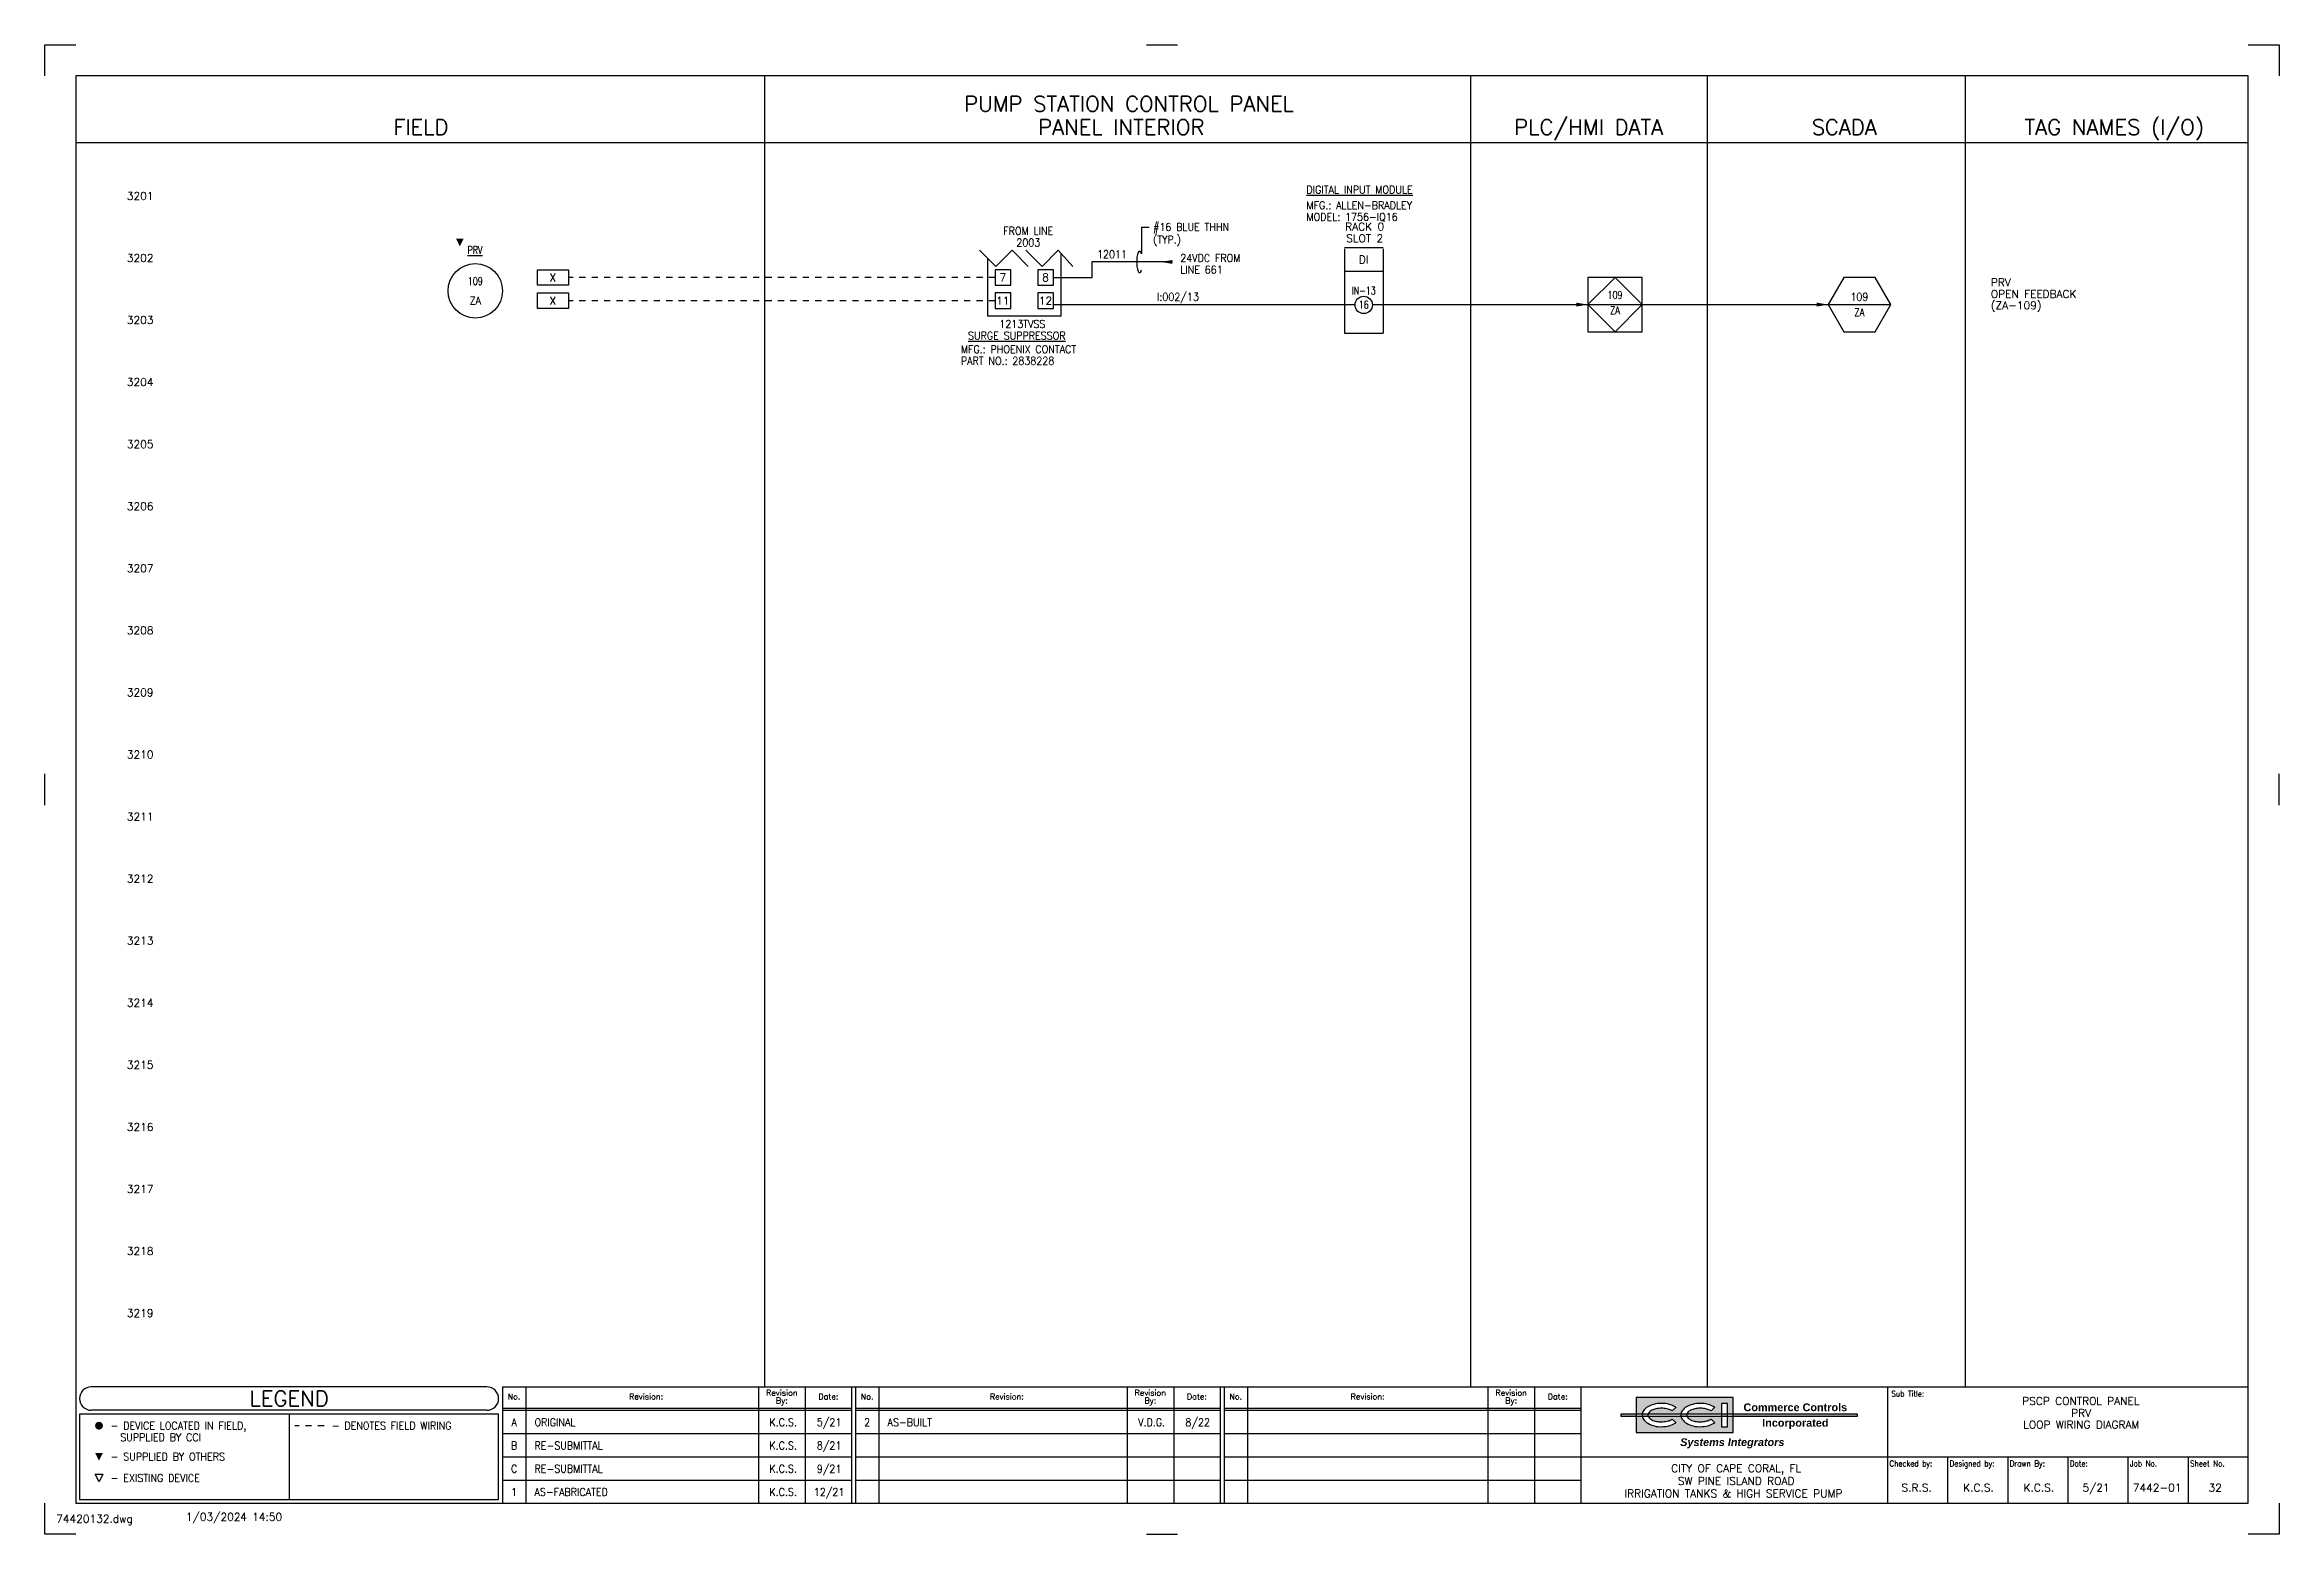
# Model space of a CAD drawing. Extents: x 0 to 36, y 0 to 24.
import ezdxf
from ezdxf.enums import TextEntityAlignment as Align

# ---------------------------------------------------------------- set-up
doc = ezdxf.new("R2010")
doc.units = 0
doc.header["$LTSCALE"] = 0.5
doc.header["$MEASUREMENT"] = 0
doc.linetypes.add('HIDDEN2', pattern=[0.1875, 0.125, -0.0625])
doc.layers.get('0').update_dxf_attribs({"linetype": 'CONTINUOUS'})
doc.layers.add('BORDER', color=2, linetype='CONTINUOUS')
doc.layers.add('CUT-MARK', color=5, linetype='CONTINUOUS')
doc.styles.add('arial', font='arialbd.ttf')
doc.styles.add('arialitalic', font='arialbi.ttf')
doc.styles.add('ROMANS', font='ROMANS.shx')
doc.linetypes.add('FENCELINE1', pattern='A,0.25,-0.1,[133,ltypeshp.shx,S=0.1,R=0,X=-0.1,Y=0],-0.1,1', length=1.45)

# ---------------------------------------------------------------- blocks, each defined once
blk = doc.blocks.new('CUTMARK')
at = {"color": 5}
for p, q in [((0, 23.5), (0, 24)), ((0, 24), (0.5, 24)), ((17.75, 24), (18.25, 24)), ((35.5, 24), (36, 24)), ((36, 24), (36, 23.5)), ((0, 11.75), (0, 12.25)), ((36, 11.75), (36, 12.25)), ((0, 0), (0, 0.5)), ((36, 0.5), (36, 0)), ((0.5, 0), (0, 0)), ((17.75, 0), (18.25, 0)), ((36, 0), (35.5, 0))]:
    blk.add_line(p, q, dxfattribs=at)
blk = doc.blocks.new('FCIRLEG')
at = {"color": 5, "const_width": 0.0625}
blk.add_lwpolyline([(-0.03125, 0, 1), (0.03125, 0, 1)], format="xyb", close=True, dxfattribs=at)
blk = doc.blocks.new('FTRIULEG')
at = {"color": 5}
blk.add_solid([(0, 0.125), (0, 0.125), (-0.0625, 0), (0.0625, 0)], dxfattribs=at)
blk = doc.blocks.new('CCILOGO3')
h = blk.add_hatch(color=256)
h.paths.add_polyline_path([(25.922, 2.094, -0.060974), (26.047, 2.109, -0.060974), (26.172, 2.094, -0.074343), (26.268, 2.054, -0.016679), (26.281, 2.046), (26.221, 1.988, 0.036094), (26.202, 1.999, 0.064948), (26.135, 2.022, 0.051099), (26.047, 2.031, 0.051099), (25.958, 2.022, 0.064948), (25.892, 1.999, 0.104203), (25.841, 1.959, 0.105248), (25.83, 1.937), (26.36, 1.937, -0.117879), (26.38, 1.988, -0.106943), (26.451, 2.054, -0.074343), (26.547, 2.094, -0.060974), (26.672, 2.109, -0.060974), (26.797, 2.094, -0.074343), (26.893, 2.054, -0.016679), (26.906, 2.046), (26.846, 1.988, 0.036094), (26.827, 1.999, 0.064948), (26.76, 2.022, 0.051099), (26.672, 2.031, 0.051099), (26.583, 2.022, 0.064948), (26.517, 1.999, 0.104203), (26.466, 1.959, 0.105248), (26.455, 1.937), (27.016, 1.937), (27.016, 2.109), (27.109, 2.109), (27.109, 1.937), (27.203, 1.937), (27.203, 2.203), (25.641, 2.203), (25.641, 1.937), (25.735, 1.937, -0.117879), (25.755, 1.988, -0.106943), (25.826, 2.054, -0.074343)])
h.paths.add_polyline_path([(25.826, 1.789, -0.106943), (25.755, 1.856, -0.117879), (25.735, 1.906), (25.641, 1.906), (25.641, 1.641), (27.203, 1.641), (27.203, 1.906), (27.109, 1.906), (27.109, 1.734), (27.016, 1.734), (27.016, 1.906), (26.455, 1.906, 0.105248), (26.466, 1.885, 0.104203), (26.517, 1.845, 0.064948), (26.592, 1.819, 0.063643), (26.672, 1.812, 0.051099), (26.76, 1.822, 0.064948), (26.827, 1.845, 0.036094), (26.846, 1.856), (26.906, 1.798, -0.016679), (26.893, 1.789, -0.074343), (26.797, 1.75, -0.060974), (26.672, 1.734, -0.074995), (26.558, 1.745, -0.074343), (26.451, 1.789, -0.106943), (26.38, 1.856, -0.117879), (26.36, 1.906), (25.83, 1.906, 0.105248), (25.841, 1.885, 0.104203), (25.892, 1.845, 0.064948), (25.967, 1.819, 0.063643), (26.047, 1.812, 0.051099), (26.135, 1.822, 0.064948), (26.202, 1.845, 0.036094), (26.221, 1.856), (26.281, 1.798, -0.016679), (26.268, 1.789, -0.074343), (26.172, 1.75, -0.060974), (26.047, 1.734, -0.074995), (25.933, 1.745, -0.074343)])
h.paths.add_polyline_path([(25.641, 1.906), (25.641, 1.937), (25.391, 1.937), (25.391, 1.906)])
h.paths.add_polyline_path([(25.83, 1.906, -0.068202), (25.828, 1.922, -0.068202), (25.83, 1.937), (25.735, 1.937, 0.033731), (25.734, 1.922, 0.033731), (25.735, 1.906)])
h.paths.add_polyline_path([(26.455, 1.906, -0.068202), (26.453, 1.922, -0.068202), (26.455, 1.937), (26.36, 1.937, 0.033731), (26.359, 1.922, 0.033731), (26.36, 1.906)])
h.paths.add_polyline_path([(27.109, 1.906), (27.109, 1.937), (27.016, 1.937), (27.016, 1.906)])
h.paths.add_polyline_path([(29.203, 1.906), (29.203, 1.937), (27.203, 1.937), (27.203, 1.906)])
for p, q in [((27.203, 2.203), (25.641, 2.203)), ((25.641, 2.203), (25.641, 1.641)), ((27.203, 1.641), (27.203, 2.203)), ((29.203, 1.937), (25.391, 1.937)), ((25.391, 1.937), (25.391, 1.906)), ((25.391, 1.906), (29.203, 1.906)), ((26.221, 1.988), (26.281, 2.046)), ((26.221, 1.856), (26.281, 1.798)), ((26.846, 1.988), (26.906, 2.046)), ((26.846, 1.856), (26.906, 1.798)), ((27.109, 2.109), (27.016, 2.109)), ((27.016, 2.109), (27.016, 1.734)), ((27.109, 1.734), (27.109, 2.109)), ((29.203, 1.906), (29.203, 1.937)), ((25.641, 1.641), (27.203, 1.641)), ((27.016, 1.734), (27.109, 1.734))]:
    blk.add_line(p, q)
for centre, radius, start, end in [((25.851, 1.922), 0.116, 145.3805, 180), ((25.851, 1.922), 0.116, 180, 214.6195), ((25.944, 1.857), 0.23, 120.9638, 145.3805), ((25.944, 1.987), 0.23, 214.6195, 239.0362), ((26.006, 1.754), 0.35, 103.9568, 120.9638), ((25.886, 1.922), 0.0581, 140.3607, 180), ((25.886, 1.922), 0.0581, 180, 219.6393), ((25.962, 1.859), 0.157, 116.5651, 140.3607), ((25.962, 1.985), 0.157, 219.6393, 243.4349), ((26.013, 1.757), 0.271, 101.7009, 116.5651), ((26.028, 2.117), 0.305, 243.4349, 258.2991), ((26.047, 1.59), 0.519, 90, 103.9568), ((26.047, 1.595), 0.436, 90, 101.7009), ((26.031, 2.129), 0.317, 258.2991, 272.8654), ((26.047, 1.59), 0.519, 76.0432, 90), ((26.047, 1.595), 0.436, 78.2991, 90), ((26.047, 2.249), 0.436, 270, 281.7009), ((26.08, 1.757), 0.271, 63.4349, 78.2991), ((26.08, 2.087), 0.271, 281.7009, 296.5651), ((26.088, 1.754), 0.35, 59.0362, 76.0432), ((26.131, 1.859), 0.157, 55.1664, 63.4349), ((26.131, 1.985), 0.157, 296.5651, 304.8336), ((26.149, 1.857), 0.23, 55.214, 59.0362), ((26.476, 1.922), 0.116, 145.3805, 180), ((26.476, 1.922), 0.116, 180, 214.6195), ((26.569, 1.857), 0.23, 120.9638, 145.3805), ((26.569, 1.987), 0.23, 214.6195, 239.0362), ((26.631, 1.754), 0.35, 103.9568, 120.9638), ((26.511, 1.922), 0.0581, 140.3607, 180), ((26.511, 1.922), 0.0581, 180, 219.6393), ((26.587, 1.859), 0.157, 116.5651, 140.3607), ((26.587, 1.985), 0.157, 219.6393, 243.4349), ((26.638, 1.757), 0.271, 101.7009, 116.5651), ((26.653, 2.117), 0.305, 243.4349, 258.2991), ((26.672, 1.59), 0.519, 90, 103.9568), ((26.672, 1.595), 0.436, 90, 101.7009), ((26.656, 2.129), 0.317, 258.2991, 272.8654), ((26.672, 1.59), 0.519, 76.0432, 90), ((26.672, 1.595), 0.436, 78.2991, 90), ((26.672, 2.249), 0.436, 270, 281.7009), ((26.705, 1.757), 0.271, 63.4349, 78.2991), ((26.705, 2.087), 0.271, 281.7009, 296.5651), ((26.713, 1.754), 0.35, 59.0362, 76.0432), ((26.756, 1.859), 0.157, 55.1664, 63.4349), ((26.756, 1.985), 0.157, 296.5651, 304.8336), ((26.774, 1.857), 0.23, 55.214, 59.0362), ((26.027, 2.125), 0.391, 239.0362, 256.0432), ((26.025, 2.118), 0.384, 256.0432, 273.1986), ((26.047, 2.253), 0.519, 270, 283.9568), ((26.088, 2.09), 0.35, 283.9568, 300.9638), ((26.149, 1.987), 0.23, 300.9638, 304.786), ((26.652, 2.125), 0.391, 239.0362, 256.0432), ((26.65, 2.118), 0.384, 256.0432, 273.1986), ((26.672, 2.253), 0.519, 270, 283.9568), ((26.713, 2.09), 0.35, 283.9568, 300.9638), ((26.774, 1.987), 0.23, 300.9638, 304.786)]:
    blk.add_arc(centre, radius, start, end)
for s, style, p in [('Commerce Controls', 'arial', (28.203, 1.984)), ('Incorporated', 'arial', (28.203, 1.734)), ('Systems Integrators', 'arialitalic', (27.188, 1.422))]:
    blk.add_text(s, height=0.125, dxfattribs=dict(style=style)).set_placement(p, align=Align.CENTER)
blk = doc.blocks.new('LARROW')
at = {"color": 5}
blk.add_solid([(0.125, 0.03125), (0.125, -0.03125), (-0.0625, 0)], dxfattribs=at)
blk = doc.blocks.new('11')
at = {"style": 'ROMANS', "width": 0.9}
for s, p in [('C', (7.562, 0.993)), ('K.C.S.', (11.896, 0.993)), ('9/21', (12.637, 0.993))]:
    blk.add_text(s, height=0.125, dxfattribs=at).set_placement(p, align=Align.CENTER)
blk.add_text('RE-SUBMITTAL', height=0.125, dxfattribs=at).set_placement((7.891, 0.993))
blk = doc.blocks.new('14')
at = {"style": 'ROMANS', "width": 0.9}
for s, p in [('1', (7.563, 0.618)), ('K.C.S.', (11.896, 0.618)), ('12/21', (12.637, 0.618))]:
    blk.add_text(s, height=0.125, dxfattribs=at).set_placement(p, align=Align.CENTER)
blk.add_text('AS-FABRICATED', height=0.125, dxfattribs=at).set_placement((7.891, 0.618))
blk = doc.blocks.new('DrawingName')
at = {"color": 0, "linetype": 'Continuous', "insert": (0.1875, 0.3125), "char_height": 0.125, "attachment_point": 1, "style": 'ROMANS'}
blk.add_mtext('74420132.dwg', dxfattribs=at)
blk = doc.blocks.new('dwgfilename')
at = {"color": 0, "linetype": 'Continuous'}
blk.add_blockref('DrawingName', (0, 0), dxfattribs=at)
blk = doc.blocks.new('dwgdate')
at = {"color": 0, "linetype": 'Continuous', "insert": (2.1875, 0.34375), "char_height": 0.125, "attachment_point": 1, "style": 'ROMANS'}
blk.add_mtext(' 1/03/2024 14:50', dxfattribs=at)
blk = doc.blocks.new('Drawing_Name_Date_Panel_Layout')
at = {"linetype": 'Continuous'}
for name in ['dwgdate', 'dwgfilename']:
    blk.add_blockref(name, (0, 0), dxfattribs=at)

msp = doc.modelspace()

# ---------------------------------------------------------------- linework, layer by layer
at = {"linetype": 'Continuous'}
for p, q in [((11.594, 23.5), (11.594, 2.375)), ((22.969, 23.5), (22.969, 2.375)), ((26.781, 23.5), (26.781, 2.375)), ((30.938, 23.5), (30.938, 2.375)), ((0.5, 22.422), (35.5, 22.422)), ((15.062, 20.688), (15.323, 20.424)), ((15.188, 20.561), (15.188, 19.625)), ((15.323, 20.424), (15.584, 20.688)), ((15.584, 20.688), (15.844, 20.424)), ((15.807, 20.688), (16.068, 20.424)), ((16.068, 20.424), (16.329, 20.688)), ((16.329, 20.688), (16.562, 20.424)), ((16.375, 19.625), (16.375, 20.636)), ((21.562, 20.726), (20.938, 20.726)), ((20.938, 20.71), (20.938, 19.5)), ((21.562, 20.71), (21.562, 19.5)), ((7.938, 20.375), (8.438, 20.375)), ((7.938, 20.125), (7.938, 20.375)), ((8.438, 20.375), (8.438, 20.125)), ((15.312, 20.375), (15.312, 20.125)), ((15.562, 20.375), (15.312, 20.375)), ((15.562, 20.125), (15.562, 20.375)), ((16, 20.375), (16, 20.125)), ((16.25, 20.375), (16, 20.375)), ((16.25, 20.125), (16.25, 20.375)), ((16.25, 20.25), (16.875, 20.25)), ((16.875, 20.25), (16.875, 20.5)), ((20.938, 20.351), (21.562, 20.351)), ((8.438, 20.125), (7.938, 20.125)), ((7.938, 19.75), (7.938, 20)), ((7.938, 20), (8.438, 20)), ((8.438, 20), (8.438, 19.75)), ((15.312, 20.125), (15.562, 20.125)), ((15.312, 20), (15.312, 19.75)), ((15.562, 20), (15.312, 20)), ((15.562, 19.75), (15.562, 20)), ((16, 20.125), (16.25, 20.125)), ((16, 20), (16, 19.75)), ((16.25, 20), (16, 20)), ((16.25, 19.75), (16.25, 20)), ((16.25, 19.812), (21.11, 19.812)), ((24.86, 19.812), (25.735, 19.812)), ((28.73, 19.812), (29.74, 19.812)), ((8.438, 19.75), (7.938, 19.75)), ((16.375, 19.625), (15.188, 19.625)), ((15.312, 19.75), (15.562, 19.75)), ((16, 19.75), (16.25, 19.75)), ((20.938, 19.5), (20.938, 19.351)), ((21.562, 19.5), (21.562, 19.351)), ((20.938, 19.351), (21.562, 19.351)), ((0.875, 0.844), (0.813, 0.969)), ((0.813, 0.969), (0.938, 0.969)), ((0.938, 0.969), (0.875, 0.844))]:
    msp.add_line(p, q, dxfattribs=at)
at = {"color": 5}
for q in [(17.669, 20.628), (17.794, 21.062)]:
    msp.add_line((17.669, 21.062), q, dxfattribs=at)
at = {"linetype": 'HIDDEN2'}
for p, q in [((15.312, 20.25), (8.438, 20.25)), ((15.312, 19.875), (8.438, 19.875)), ((4.5, 1.75), (4.031, 1.75))]:
    msp.add_line(p, q, dxfattribs=at)
at = {"color": 0, "linetype": 'Continuous'}
for p, q in [((18.169, 20.5), (16.872, 20.5)), ((25.735, 20.25), (24.86, 20.25)), ((24.86, 20.25), (24.86, 19.375)), ((25.298, 20.25), (24.86, 19.812)), ((25.735, 19.812), (25.298, 20.25)), ((25.735, 19.375), (25.735, 20.25)), ((24.86, 19.812), (25.298, 19.375)), ((25.298, 19.375), (25.735, 19.812)), ((24.86, 19.375), (25.735, 19.375)), ((7.313, 0.562), (7.313, 1.937))]:
    msp.add_line(p, q, dxfattribs=at)
at = {"color": 0, "linetype": 'FENCELINE1', "ltscale": 0.5}
msp.add_line((21.39, 19.812), (24.86, 19.812), dxfattribs=at)
at = {"linetype": 'FENCELINE1', "ltscale": 0.5}
msp.add_line((25.735, 19.812), (28.798, 19.812), dxfattribs=at)
at = {"color": 0}
for p, q in [((7.125, 2.375), (0.75, 2.375)), ((0.562, 1.937), (0.562, 0.562)), ((7.313, 1.937), (0.562, 1.937)), ((7.125, 2), (0.75, 2)), ((3.938, 1.937), (3.938, 0.562)), ((0.562, 0.562), (7.313, 0.562))]:
    msp.add_line(p, q, dxfattribs=at)
at = {"color": 2}
for p, q in [((7.375, 2.375), (13.062, 2.375)), ((7.375, 2.375), (7.375, 0.5)), ((7.75, 2.375), (7.75, 0.5)), ((11.5, 2.375), (11.5, 0.5)), ((12.25, 2.375), (12.25, 0.5)), ((13, 2.375), (13, 0.5)), ((13.062, 2.375), (13.062, 0.5)), ((13.062, 2.375), (19, 2.375)), ((13.438, 2.375), (13.438, 0.5)), ((17.438, 2.375), (17.438, 0.5)), ((18.188, 2.375), (18.188, 0.5)), ((18.938, 2.375), (18.938, 0.5)), ((19, 2.375), (24.75, 2.375)), ((19, 2.375), (19, 0.5)), ((19.375, 2.375), (19.375, 0.5)), ((23.25, 2.375), (23.25, 0.5)), ((24, 2.375), (24, 0.5)), ((24.754, 2.375), (35.5, 2.375)), ((24.754, 0.5), (24.754, 2.375)), ((29.688, 2.375), (29.688, 0.5)), ((7.375, 2.031), (12.996, 2.031)), ((7.375, 2), (13, 2)), ((13.062, 2.031), (18.933, 2.031)), ((13.062, 2), (18.938, 2)), ((19, 2.031), (24.746, 2.031)), ((19, 2), (24.75, 2)), ((7.375, 1.625), (13, 1.625)), ((13.062, 1.625), (18.938, 1.625)), ((19, 1.625), (24.75, 1.625)), ((7.375, 1.25), (13, 1.25)), ((13.062, 1.25), (18.938, 1.25)), ((19, 1.25), (24.75, 1.25)), ((24.754, 1.25), (35.5, 1.25)), ((30.656, 1.25), (30.656, 0.5)), ((31.625, 1.25), (31.625, 0.5)), ((32.594, 1.25), (32.594, 0.5)), ((33.562, 1.25), (33.562, 0.5)), ((34.531, 1.25), (34.531, 0.5)), ((7.375, 0.875), (13, 0.875)), ((13.062, 0.875), (18.938, 0.875)), ((19, 0.875), (24.75, 0.875))]:
    msp.add_line(p, q, dxfattribs=at)
at = {"color": 0}
msp.add_lwpolyline([(28.983, 20.25), (28.73, 19.812), (28.983, 19.375), (29.488, 19.375), (29.74, 19.812), (29.488, 20.25)], close=True, dxfattribs=at)
at = {"color": 5, "linetype": 'Continuous'}
msp.add_polyline3d([(17.669, 20.628, 0), (17.657, 20.657, 0), (17.643, 20.671, 0), (17.629, 20.669, 0), (17.616, 20.651, 0), (17.604, 20.619, 0), (17.596, 20.576, 0), (17.592, 20.526, 0), (17.592, 20.474, 0), (17.596, 20.424, 0), (17.604, 20.381, 0), (17.616, 20.349, 0), (17.629, 20.331, 0), (17.643, 20.329, 0), (17.657, 20.343, 0), (17.669, 20.372, 0)], dxfattribs=at)
at = {"linetype": 'Continuous'}
msp.add_circle((6.937, 20.034), 0.438, dxfattribs=at)
at = {"color": 0, "linetype": 'Continuous'}
msp.add_circle((21.25, 19.807), 0.14, dxfattribs=at)
at = {"color": 0}
for centre, start, end in [((0.75, 2.187), 90, 270), ((7.125, 2.187), 270, 90)]:
    msp.add_arc(centre, 0.188, start, end, dxfattribs=at)
at = {"color": 5}
for points in [[(24.673, 19.844), (24.673, 19.781), (24.86, 19.812)], [(28.548, 19.844), (28.548, 19.781), (28.735, 19.812)]]:
    msp.add_solid(points, dxfattribs=at)
at = {"layer": 'BORDER', "color": 2}
for p, q in [((35.5, 23.5), (0.5, 23.5)), ((0.5, 23.5), (0.5, 0.5)), ((35.5, 0.5), (35.5, 23.5)), ((0.5, 0.5), (35.5, 0.5))]:
    msp.add_line(p, q, dxfattribs=at)

# ---------------------------------------------------------------- block references
at = {"rotation": 180}
for p in [(6.688, 20.875), (0.875, 1.312)]:
    msp.add_blockref('FTRIULEG', p, dxfattribs=at)
at = {"color": 0, "linetype": 'Continuous'}
for name, p in [('LARROW', (18.044, 20.5)), ('CCILOGO3', (0, 0)), ('FCIRLEG', (0.875, 1.75))]:
    msp.add_blockref(name, p, dxfattribs=at)
at = {"linetype": 'Continuous'}
for name in ['11', '14', 'Drawing_Name_Date_Panel_Layout']:
    msp.add_blockref(name, (0, 0), dxfattribs=at)
at = {"layer": 'CUT-MARK'}
msp.add_blockref('CUTMARK', (0, 0), dxfattribs=at)

# ---------------------------------------------------------------- texts
at = {"style": 'ROMANS'}
for s, height, p in [('PUMP STATION CONTROL PANEL', 0.25, (17.469, 22.922)), ('PANEL INTERIOR', 0.25, (17.344, 22.547)), ('PSCP CONTROL PANEL ', 0.125, (32.846, 2.085)), ('LOOP WIRING DIAGRAM', 0.125, (32.81, 1.704)), ('PRV', 0.125, (32.81, 1.891)), ('CITY OF CAPE CORAL, FL', 0.125, (27.25, 1)), ('IRRIGATION TANKS & HIGH SERVICE PUMP ', 0.125, (27.25, 0.595)), ('SW PINE ISLAND ROAD', 0.125, (27.25, 0.798))]:
    msp.add_text(s, height=height, dxfattribs=at).set_placement(p, align=Align.CENTER)
at = {"linetype": 'Continuous', "style": 'ROMANS'}
for s, height, p in [('FIELD', 0.25, (6.062, 22.547)), ('PLC/HMI DATA', 0.25, (24.875, 22.547)), (' SCADA', 0.25, (28.906, 22.547)), ('TAG NAMES (I/O)', 0.25, (33.344, 22.547)), ('RACK 0', 0.125, (21.266, 21.007)), ('SLOT 2', 0.125, (21.266, 20.819)), ('DI', 0.125, (21.25, 20.476)), ('X', 0.125, (8.188, 20.187)), ('7', 0.125, (15.438, 20.187)), ('8', 0.125, (16.125, 20.187)), ('X', 0.125, (8.188, 19.812)), ('11', 0.125, (15.438, 19.812)), ('12', 0.125, (16.125, 19.812))]:
    msp.add_text(s, height=height, dxfattribs=at).set_placement(p, align=Align.CENTER)
for s, p in [('3201', (1.751, 21.501)), ('3202', (1.751, 20.501)), ('3203', (1.751, 19.501)), ('3204', (1.751, 18.501)), ('3205', (1.751, 17.501)), ('3206', (1.751, 16.501)), ('3207', (1.751, 15.501)), ('3208', (1.751, 14.501)), ('3209', (1.751, 13.501)), ('3210', (1.751, 12.501)), ('3211', (1.751, 11.501)), ('3212', (1.751, 10.501)), ('3213', (1.751, 9.501)), ('3214', (1.751, 8.501)), ('3215', (1.751, 7.501)), ('3216', (1.751, 6.501)), ('3217', (1.751, 5.501)), ('3218', (1.751, 4.501)), ('3219', (1.751, 3.501))]:
    msp.add_text(s, height=0.125, dxfattribs=at).set_placement(p, align=Align.RIGHT)
at = {"color": 0, "linetype": 'Continuous', "style": 'ROMANS', "width": 0.9}
for s, p in [('%%UDIGITAL INPUT MODULE', (20.327, 21.601)), ('MFG.: ALLEN-BRADLEY', (20.327, 21.351)), ('MODEL: 1756-IQ16', (20.327, 21.163)), ('#16 BLUE THHN', (17.857, 21)), ('(TYP.)', (17.857, 20.798)), ('MFG.: PHOENIX CONTACT', (14.76, 19.031)), ('%%USURGE SUPPRESSOR', (14.875, 19.25)), ('PART NO.: 2838228', (14.76, 18.844))]:
    msp.add_text(s, height=0.125, dxfattribs=at).set_placement(p)
at = {"linetype": 'Continuous', "style": 'ROMANS'}
for s, width, p in [('FROM LINE', 0.9, (15.845, 20.938)), ('2003', 0.9, (15.845, 20.75)), ('12011', 0.9, (17.195, 20.562)), ('109', 0.75, (6.937, 20.128)), ('ZA', 0.9, (6.937, 19.815)), ('I:002/13', 0.9, (18.257, 19.875)), ('IN-13', 0.75, (21.25, 19.976)), ('16', 0.75, (21.25, 19.75)), ('109', 0.75, (25.298, 19.906)), ('109', 0.9, (29.235, 19.875)), ('1213TVSS', 0.9, (15.75, 19.438)), ('ZA', 0.8, (25.298, 19.656)), ('ZA', 0.8, (29.235, 19.625))]:
    msp.add_text(s, height=0.125, dxfattribs=dict(at, width=width)).set_placement(p, align=Align.CENTER)
for s, width, p in [('%%UPRV', 0.75, (6.812, 20.629)), ('24VDC FROM', 0.9, (18.294, 20.5)), ('LINE 661', 0.9, (18.294, 20.312))]:
    msp.add_text(s, height=0.125, dxfattribs=dict(at, width=width)).set_placement(p)
at = {"color": 7, "linetype": 'Continuous', "style": 'ROMANS'}
for s, p in [('PRV', (31.352, 20.109)), ('OPEN FEEDBACK', (31.352, 19.922)), ('(ZA-109)', (31.352, 19.737))]:
    msp.add_text(s, height=0.125, dxfattribs=at).set_placement(p)
at = {"color": 0, "style": 'ROMANS'}
msp.add_text('LEGEND', height=0.25, dxfattribs=at).set_placement((3.938, 2.062), align=Align.CENTER)
at = {"color": 2, "style": 'ROMANS'}
for s, p in [('No.', (7.562, 2.219)), ('Revision:', (9.688, 2.219)), ('Revision', (11.875, 2.281)), ('By:', (11.875, 2.156)), ('Date:', (12.625, 2.219)), ('No.', (13.25, 2.219)), ('Revision:', (15.5, 2.219)), ('Revision', (17.812, 2.281)), ('By:', (17.812, 2.156)), ('Date:', (18.562, 2.219)), ('No.', (19.188, 2.219)), ('Revision:', (21.312, 2.219)), ('Revision', (23.625, 2.281)), ('By:', (23.625, 2.156)), ('Date:', (24.375, 2.219))]:
    msp.add_text(s, height=0.0938, dxfattribs=at).set_placement(p, align=Align.MIDDLE_CENTER)
at = {"color": 2, "style": 'ROMANS', "width": 0.9}
for s, height, p in [('Sub Title:', 0.0938, (29.75, 2.219)), ('Checked by:', 0.09375, (29.719, 1.094)), ('Designed by:', 0.09375, (30.688, 1.094)), ('Drawn By:', 0.0938, (31.656, 1.094)), ('Date:', 0.0938, (32.625, 1.094)), ('Job No.', 0.0938, (33.594, 1.094)), ('Sheet No.', 0.0938, (34.562, 1.094))]:
    msp.add_text(s, height=height, dxfattribs=at).set_placement(p)
at = {"style": 'ROMANS', "width": 0.9}
for s, p in [('- DEVICE LOCATED IN FIELD,', (1.063, 1.687)), ('- DENOTES FIELD WIRING', (4.625, 1.687)), ('ORIGINAL', (7.891, 1.743)), ('AS-BUILT', (13.579, 1.743)), ('  SUPPLIED BY CCI', (1.063, 1.5)), ('RE-SUBMITTAL', (7.891, 1.368)), ('- SUPPLIED BY OTHERS', (1.063, 1.187)), ('- EXISTING DEVICE', (1.063, 0.844))]:
    msp.add_text(s, height=0.125, dxfattribs=at).set_placement(p)
for s, p in [('A', (7.562, 1.743)), ('K.C.S.', (11.896, 1.743)), ('5/21', (12.637, 1.743)), ('2', (13.25, 1.743)), ('V.D.G.', (17.833, 1.743)), ('8/22', (18.575, 1.743)), ('B', (7.562, 1.368)), ('K.C.S.', (11.896, 1.368)), ('8/21', (12.637, 1.368))]:
    msp.add_text(s, height=0.125, dxfattribs=at).set_placement(p, align=Align.CENTER)
at = {"layer": 'BORDER', "color": 4, "style": 'ROMANS'}
for s, p in [('S.R.S.', (30.156, 0.688)), ('K.C.S.', (31.156, 0.688)), ('K.C.S.', (32.125, 0.688)), ('5/21', (33.047, 0.688)), ('7442-01', (34.031, 0.688)), ('32', (34.969, 0.688))]:
    msp.add_text(s, height=0.125, dxfattribs=at).set_placement(p, align=Align.CENTER)

doc.saveas('drawing.dxf')
